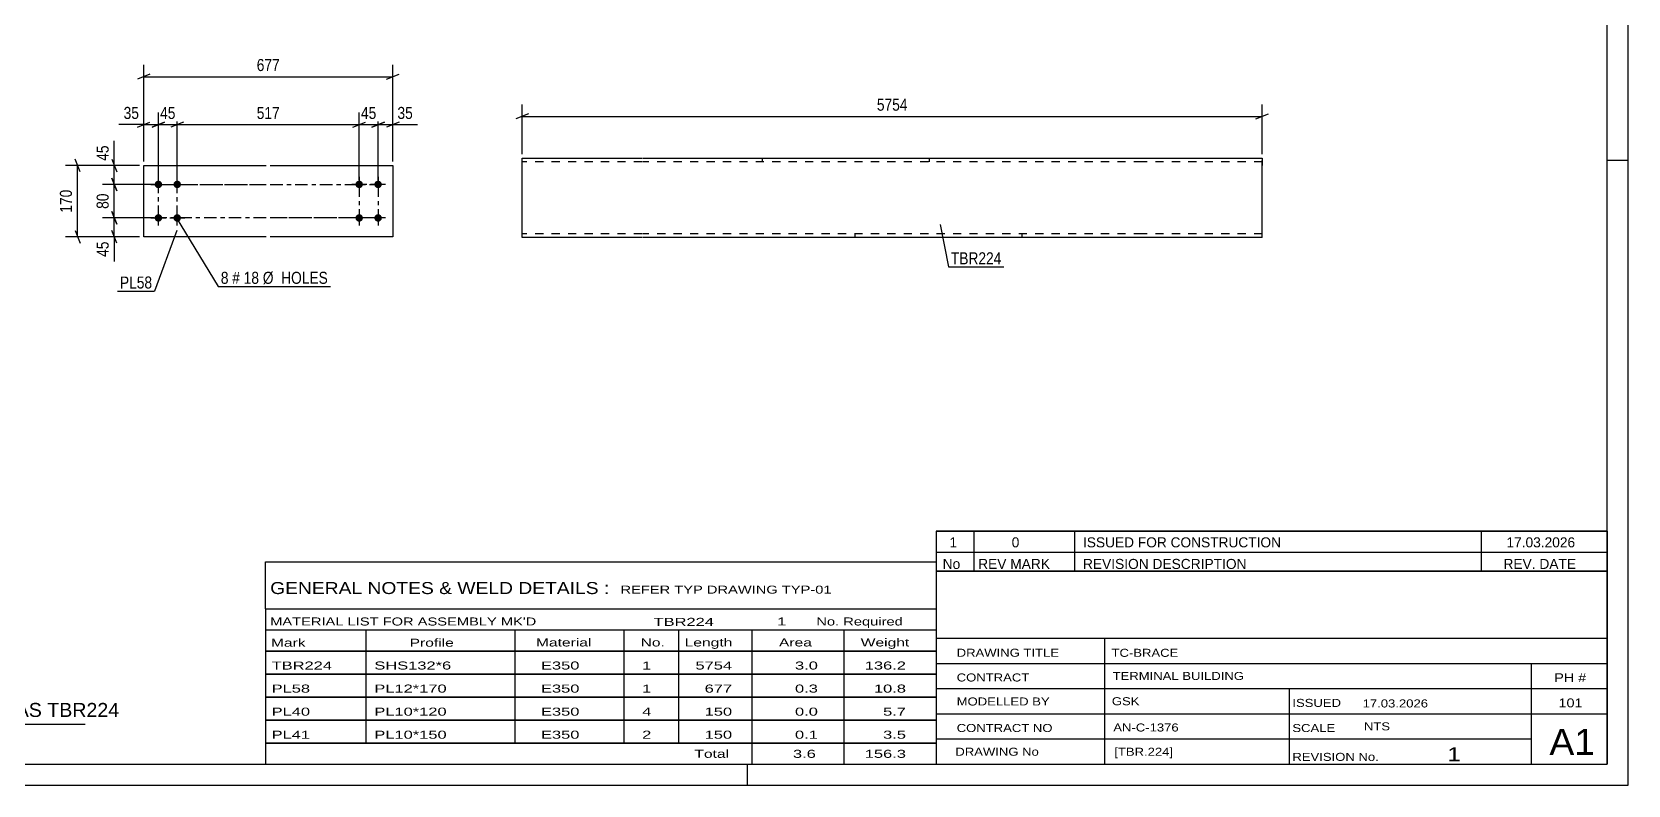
# Model space of a CAD drawing. Header units: millimetres. Extents: x 0 to 594, y 0 to 420.
# Drawn here: x 213.3 to 594, y 0 to 179.6 of the extents above; entities that cross this region are included whole.
import ezdxf

# ---------------------------------------------------------------- set-up
doc = ezdxf.new("R2010")
doc.units = ezdxf.units.MM
doc.linetypes.add('DXK_LINE_DOT2', pattern=[3.9198, 1.9599, -1.9599])
doc.linetypes.add('DXK_LINE_DOT3', pattern=[5.9187, 2.979, -0.9799, 0.9799, -0.9799])
doc.styles.add('Arial', font='ARIAL.TTF', dxfattribs={"height": 0.2})
doc.styles.add('Arial Narrow', font='ARIALN.TTF', dxfattribs={"height": 0.2})

# ---------------------------------------------------------------- blocks, each defined once
blk = doc.blocks.new('Unknown-582685594-1127')
at = {"color": 5, "linetype": 'Continuous'}
for p, q in [((594, 0), (594, 420)), ((589, 5), (589, 415)), ((594, 149), (589, 149)), ((5, 5), (589, 5)), ((384, 0), (384, 5)), ((0, 0), (594, 0))]:
    blk.add_line(p, q, dxfattribs=at)
blk = doc.blocks.new('Part-582685594-4750 - 4749')
at = {"color": 2, "linetype": 'Continuous'}
for p, q in [((239.99, 147.76), (269.19, 147.76)), ((239.99, 130.76), (239.99, 147.76)), ((270.19, 147.76), (299.39, 147.76)), ((299.39, 147.76), (299.39, 130.76)), ((269.19, 130.76), (239.99, 130.76)), ((299.39, 130.76), (270.19, 130.76))]:
    blk.add_line(p, q, dxfattribs=at)
blk = doc.blocks.new('Bolt-582685594-4751 - 4749')
at = {"linetype": 'Continuous'}
for points in [[(291.39, 142.36, -1), (291.39, 144.16, -1)], [(295.89, 142.36, -1), (295.89, 144.16, -1)], [(291.39, 134.36, -1), (291.39, 136.16, -1)], [(295.89, 134.36, -1), (295.89, 136.16, -1)]]:
    blk.add_hatch(color=1, dxfattribs=at).paths.add_polyline_path(points)
at = {"color": 1, "linetype": 'Continuous'}
for p, q in [((291.39, 145.06), (291.39, 141.46)), ((295.89, 145.06), (295.89, 141.46)), ((293.19, 143.26), (289.59, 143.26)), ((297.69, 143.26), (294.09, 143.26)), ((291.39, 137.06), (291.39, 133.46)), ((295.89, 137.06), (295.89, 133.46)), ((293.19, 135.26), (289.59, 135.26)), ((297.69, 135.26), (294.09, 135.26))]:
    blk.add_line(p, q, dxfattribs=at)
blk = doc.blocks.new('Bolt-582685594-4752 - 4749')
at = {"linetype": 'Continuous'}
for points in [[(243.49, 144.16, -1), (243.49, 142.36, -1)], [(247.99, 144.16, -1), (247.99, 142.36, -1)], [(243.49, 136.16, -1), (243.49, 134.36, -1)], [(247.99, 136.16, -1), (247.99, 134.36, -1)]]:
    blk.add_hatch(color=1, dxfattribs=at).paths.add_polyline_path(points)
at = {"color": 1, "linetype": 'Continuous'}
for p, q in [((243.49, 141.46), (243.49, 145.06)), ((247.99, 141.46), (247.99, 145.06)), ((241.69, 143.26), (245.29, 143.26)), ((246.19, 143.26), (249.79, 143.26)), ((243.49, 133.46), (243.49, 137.06)), ((247.99, 133.46), (247.99, 137.06)), ((241.69, 135.26), (245.29, 135.26)), ((246.19, 135.26), (249.79, 135.26))]:
    blk.add_line(p, q, dxfattribs=at)
blk = doc.blocks.new('Part-582685594-2589 - 2582')
at = {"color": 2, "linetype": 'Continuous'}
for p, q in [((330.26, 130.76), (330.26, 149.49)), ((330.26, 149.49), (358.83, 149.49)), ((358.93, 149.49), (478.08, 149.49)), ((478.18, 149.49), (506.75, 149.49)), ((506.75, 149.49), (506.75, 149.36)), ((506.75, 149.36), (506.75, 147.78)), ((506.75, 130.63), (506.75, 147.78)), ((330.26, 130.63), (330.26, 130.76)), ((358.83, 130.63), (330.26, 130.63)), ((478.08, 130.63), (358.93, 130.63)), ((506.75, 130.63), (478.18, 130.63))]:
    blk.add_line(p, q, dxfattribs=at)
at = {"color": 7, "linetype": 'DXK_LINE_DOT2'}
for p, q in [((358.83, 148.63), (330.26, 148.63)), ((478.08, 148.63), (358.93, 148.63)), ((387.5, 149.49), (387.5, 148.63)), ((427.35, 149.49), (427.35, 148.63)), ((506.75, 148.63), (478.18, 148.63)), ((506.75, 147.78), (506.75, 148.99)), ((330.26, 131.49), (330.26, 131.56)), ((358.83, 131.49), (330.26, 131.49)), ((478.08, 131.49), (358.93, 131.49)), ((409.65, 130.63), (409.65, 131.49)), ((449.51, 130.63), (449.51, 131.49)), ((506.75, 131.49), (478.18, 131.49)), ((506.75, 131.49), (506.75, 131.56))]:
    blk.add_line(p, q, dxfattribs=at)
blk = doc.blocks.new('Rectangle-582685594-4892 - 4749')
at = {"color": 1, "linetype": 'DXK_LINE_DOT3'}
for p, q in [((243.49, 143.26), (269.19, 143.26)), ((243.49, 135.26), (243.49, 143.26)), ((270.19, 143.26), (295.89, 143.26)), ((295.89, 143.26), (295.89, 135.26)), ((269.19, 135.26), (243.49, 135.26)), ((295.89, 135.26), (270.19, 135.26))]:
    blk.add_line(p, q, dxfattribs=at)
blk = doc.blocks.new('Rectangle-582685594-4902 - 4749')
at = {"color": 1, "linetype": 'DXK_LINE_DOT3'}
for p, q in [((247.99, 143.26), (269.19, 143.26)), ((247.99, 135.26), (247.99, 143.26)), ((270.19, 143.26), (291.39, 143.26)), ((291.39, 143.26), (291.39, 135.26)), ((269.19, 135.26), (247.99, 135.26)), ((291.39, 135.26), (270.19, 135.26))]:
    blk.add_line(p, q, dxfattribs=at)
blk = doc.blocks.new('StraightDimension-582685594-4977 - 4749')
at = {"color": 7, "linetype": 'Continuous'}
for p, q in [((242.49, 135.26), (230.13, 135.26)), ((232.38, 136.76), (233.58, 133.76)), ((232.98, 130.76), (232.98, 135.26)), ((238.99, 130.76), (230.13, 130.76)), ((233.58, 129.26), (232.38, 132.26))]:
    blk.add_line(p, q, dxfattribs=at)
at = {"color": 0}
blk.add_wipeout([(232.23, 130.24), (228.03, 130.24), (228.03, 125.38), (232.23, 125.38)], dxfattribs=at)
at = {"color": 7, "linetype": 'Continuous'}
blk.add_line((232.98, 130.76), (232.98, 124.85), dxfattribs=at)
blk.add_line((232.98, 130.76), (232.98, 124.85), dxfattribs=at)
at = {"color": 3, "style": 'Arial Narrow'}
blk.add_text('45', height=2.863, rotation=90.0002, dxfattribs=at).set_placement((231.63, 125.98))
blk = doc.blocks.new('StraightDimension-582685594-4913 - 4749')
at = {"color": 7, "linetype": 'Continuous'}
for p, q in [((295.89, 144.26), (295.89, 160.37)), ((299.39, 148.76), (299.39, 160.37)), ((294.39, 156.92), (297.39, 158.12)), ((295.89, 157.52), (299.39, 157.52)), ((300.89, 158.12), (297.89, 156.92))]:
    blk.add_line(p, q, dxfattribs=at)
at = {"color": 0}
blk.add_wipeout([(304.77, 158.27), (304.77, 162.47), (299.91, 162.47), (299.91, 158.27)], dxfattribs=at)
at = {"color": 7, "linetype": 'Continuous'}
blk.add_line((299.39, 157.52), (305.3, 157.52), dxfattribs=at)
blk.add_line((299.39, 157.52), (305.3, 157.52), dxfattribs=at)
at = {"color": 3, "style": 'Arial Narrow'}
blk.add_text('35', height=2.863, dxfattribs=at).set_placement((300.51, 158.87))
blk = doc.blocks.new('StraightDimension-582685594-4914 - 4749')
at = {"color": 7, "linetype": 'Continuous'}
for p, q in [((291.39, 144.26), (291.39, 160.37)), ((295.89, 144.26), (295.89, 160.37)), ((289.89, 156.92), (292.89, 158.12)), ((291.39, 157.52), (295.89, 157.52)), ((297.39, 158.12), (294.39, 156.92))]:
    blk.add_line(p, q, dxfattribs=at)
at = {"color": 0}
blk.add_wipeout([(296.07, 158.27), (296.07, 162.47), (291.21, 162.47), (291.21, 158.27)], dxfattribs=at)
at = {"color": 3, "style": 'Arial Narrow'}
blk.add_text('45', height=2.863, dxfattribs=at).set_placement((291.81, 158.87))
blk = doc.blocks.new('StraightDimension-582685594-4915 - 4749')
at = {"color": 7, "linetype": 'Continuous'}
for p, q in [((247.99, 144.26), (247.99, 160.37)), ((291.39, 144.26), (291.39, 160.37)), ((249.49, 158.12), (246.49, 156.92)), ((247.99, 157.52), (291.39, 157.52)), ((289.89, 156.92), (292.89, 158.12))]:
    blk.add_line(p, q, dxfattribs=at)
at = {"color": 0}
blk.add_wipeout([(273.03, 158.27), (273.03, 162.47), (266.35, 162.47), (266.35, 158.27)], dxfattribs=at)
at = {"color": 3, "style": 'Arial Narrow'}
blk.add_text('517', height=2.863, dxfattribs=at).set_placement((266.95, 158.87))
blk = doc.blocks.new('StraightDimension-582685594-4916 - 4749')
at = {"color": 7, "linetype": 'Continuous'}
for p, q in [((243.49, 144.26), (243.49, 160.37)), ((247.99, 144.26), (247.99, 160.37)), ((241.99, 156.92), (244.99, 158.12)), ((243.49, 157.52), (247.99, 157.52)), ((249.49, 158.12), (246.49, 156.92))]:
    blk.add_line(p, q, dxfattribs=at)
at = {"color": 0}
blk.add_wipeout([(248.17, 158.27), (248.17, 162.47), (243.31, 162.47), (243.31, 158.27)], dxfattribs=at)
at = {"color": 3, "style": 'Arial Narrow'}
blk.add_text('45', height=2.863, dxfattribs=at).set_placement((243.91, 158.87))
blk = doc.blocks.new('StraightDimension-582685594-4917 - 4749')
at = {"color": 7, "linetype": 'Continuous'}
for p, q in [((239.99, 148.76), (239.99, 160.37)), ((243.49, 144.26), (243.49, 160.37)), ((238.49, 156.92), (241.49, 158.12)), ((239.99, 157.52), (243.49, 157.52)), ((244.99, 158.12), (241.99, 156.92))]:
    blk.add_line(p, q, dxfattribs=at)
at = {"color": 0}
blk.add_wipeout([(239.46, 158.27), (239.46, 162.47), (234.61, 162.47), (234.61, 158.27)], dxfattribs=at)
at = {"color": 7, "linetype": 'Continuous'}
blk.add_line((239.99, 157.52), (234.08, 157.52), dxfattribs=at)
blk.add_line((239.99, 157.52), (234.08, 157.52), dxfattribs=at)
at = {"color": 3, "style": 'Arial Narrow'}
blk.add_text('35', height=2.863, dxfattribs=at).set_placement((235.21, 158.87))
blk = doc.blocks.new('StraightDimension-582685594-4964 - 4749')
at = {"color": 7, "linetype": 'Continuous'}
for p, q in [((239.99, 148.76), (239.99, 171.8)), ((299.39, 148.76), (299.39, 171.8)), ((241.49, 169.55), (238.49, 168.35)), ((239.99, 168.95), (299.39, 168.95)), ((297.89, 168.35), (300.89, 169.55))]:
    blk.add_line(p, q, dxfattribs=at)
at = {"color": 0}
blk.add_wipeout([(273.03, 169.7), (273.03, 173.9), (266.35, 173.9), (266.35, 169.7)], dxfattribs=at)
at = {"color": 3, "style": 'Arial Narrow'}
blk.add_text('677', height=2.863, dxfattribs=at).set_placement((266.95, 170.3))
blk = doc.blocks.new('StraightDimension-582685594-4975 - 4749')
at = {"color": 7, "linetype": 'Continuous'}
for p, q in [((232.38, 149.26), (233.58, 146.26)), ((238.99, 147.76), (230.13, 147.76)), ((233.58, 141.76), (232.38, 144.76)), ((232.98, 143.26), (232.98, 147.76)), ((242.49, 143.26), (230.13, 143.26))]:
    blk.add_line(p, q, dxfattribs=at)
at = {"color": 0}
blk.add_wipeout([(232.23, 153.14), (228.03, 153.14), (228.03, 148.29), (232.23, 148.29)], dxfattribs=at)
at = {"color": 7, "linetype": 'Continuous'}
blk.add_line((232.98, 147.76), (232.98, 153.67), dxfattribs=at)
blk.add_line((232.98, 147.76), (232.98, 153.67), dxfattribs=at)
at = {"color": 3, "style": 'Arial Narrow'}
blk.add_text('45', height=2.863, rotation=90.0002, dxfattribs=at).set_placement((231.63, 148.89))
blk = doc.blocks.new('StraightDimension-582685594-4976 - 4749')
at = {"color": 7, "linetype": 'Continuous'}
for p, q in [((232.38, 144.76), (233.58, 141.76)), ((242.49, 143.26), (230.13, 143.26)), ((232.98, 135.26), (232.98, 143.26)), ((242.49, 135.26), (230.13, 135.26)), ((233.58, 133.76), (232.38, 136.76))]:
    blk.add_line(p, q, dxfattribs=at)
at = {"color": 0}
blk.add_wipeout([(232.23, 141.69), (228.03, 141.69), (228.03, 136.83), (232.23, 136.83)], dxfattribs=at)
at = {"color": 3, "style": 'Arial Narrow'}
blk.add_text('80', height=2.863, rotation=90.0002, dxfattribs=at).set_placement((231.63, 137.43))
blk = doc.blocks.new('StraightDimension-582685594-4998 - 4749')
at = {"color": 7, "linetype": 'Continuous'}
for p, q in [((224.82, 146.26), (223.62, 149.26)), ((238.99, 147.76), (221.37, 147.76)), ((224.22, 130.76), (224.22, 147.76)), ((238.99, 130.76), (221.37, 130.76)), ((223.62, 132.26), (224.82, 129.26))]:
    blk.add_line(p, q, dxfattribs=at)
at = {"color": 0}
blk.add_wipeout([(223.47, 142.6), (219.27, 142.6), (219.27, 135.92), (223.47, 135.92)], dxfattribs=at)
at = {"color": 3, "style": 'Arial Narrow'}
blk.add_text('170', height=2.863, rotation=90.0002, dxfattribs=at).set_placement((222.87, 136.52))
blk = doc.blocks.new('StraightDimension-582685594-2594 - 2582')
at = {"color": 7, "linetype": 'Continuous'}
for p, q in [((331.76, 160.09), (328.76, 158.89)), ((330.26, 150.49), (330.26, 162.34)), ((505.25, 158.89), (508.25, 160.09)), ((506.75, 150.49), (506.75, 162.34)), ((330.26, 159.49), (506.75, 159.49))]:
    blk.add_line(p, q, dxfattribs=at)
at = {"color": 0}
blk.add_wipeout([(422.76, 160.24), (422.76, 164.44), (414.25, 164.44), (414.25, 160.24)], dxfattribs=at)
at = {"color": 3, "style": 'Arial Narrow'}
blk.add_text('5754', height=2.863, dxfattribs=at).set_placement((414.85, 160.84))
blk = doc.blocks.new('Unknown-582685594-5118')
at = {"color": 7, "linetype": 'Continuous'}
blk.add_line((156, 14.5), (226, 14.5), dxfattribs=at)
at = {"color": 7, "style": 'Arial'}
blk.add_text('ONE-TCH-BRACE MARKED AS TBR224', height=3.3428, dxfattribs=at).set_placement((147.99, 16.25))
blk = doc.blocks.new('Unknown-582685594-5115')
at = {"color": 7, "linetype": 'Continuous'}
for p, q in [((429, 51.05), (429, 5)), ((429, 51.05), (589, 51.05)), ((589, 51), (589, 5)), ((429, 35), (589, 35)), ((469.14, 35), (469.14, 5)), ((429, 29), (589, 29)), ((571, 5.05), (571, 29.05)), ((429, 23), (589, 23)), ((513.14, 23), (513.14, 5)), ((429, 17), (589, 17)), ((429, 11), (571, 11)), ((429, 5), (589, 5))]:
    blk.add_line(p, q, dxfattribs=at)
at = {"color": 7, "style": 'Arial Narrow'}
for s, height, width, p in [('DRAWING TITLE', 1.9089, 1.425378, (433.88, 30.61)), ('TC-BRACE', 1.909, 1.425378, (470.81, 30.59)), ('CONTRACT', 1.909, 1.425378, (433.88, 24.71)), ('TERMINAL BUILDING', 1.9089, 1.425378, (471.06, 25.07)), ('MODELLED BY', 1.9089, 1.425378, (433.88, 18.98)), ('GSK', 1.909, 1.425378, (470.88, 19.04)), ('ISSUED', 1.909, 1.425378, (513.94, 18.64)), ('17.03.2026', 1.909, 1.425378, (530.69, 18.52)), ('CONTRACT NO', 1.9089, 1.425378, (433.88, 12.66)), ('AN-C-1376', 1.909, 1.425378, (471.23, 12.78)), ('SCALE', 1.909, 1.425378, (513.94, 12.65)), ('A1', 6.204, 1.25, (575.24, 7.2)), ('DRAWING No', 1.909, 1.425378, (433.56, 7)), ('[TBR.224]', 1.909, 1.425378, (471.46, 6.99)), ('REVISION No.', 1.9089, 1.425378, (513.94, 5.77)), ('1', 3.34, 1.5, (550.91, 5.68))]:
    blk.add_text(s, height=height, dxfattribs=dict(at, width=width)).set_placement(p)
at = {"color": 7, "linetype": 'Continuous', "style": 'Arial Narrow'}
for s, height, width, p in [('PH #', 2.1, 1.42538, (576.4, 24.55)), ('101', 2.1, 1.42538, (577.41, 18.55)), ('NTS', 1.909, 1.425378, (531, 13.05))]:
    blk.add_text(s, height=height, dxfattribs=dict(at, width=width)).set_placement(p)
blk = doc.blocks.new('Unknown-582685594-5116')
at = {"color": 7, "linetype": 'Continuous'}
for p, q in [((429, 60.55), (589, 60.55)), ((589, 60.55), (429, 60.55)), ((429, 60.55), (429, 55.55)), ((438, 60.55), (438, 55.55)), ((462, 60.55), (462, 55.55)), ((559, 60.55), (559, 55.55)), ((589, 60.55), (589, 55.55)), ((429, 55.55), (589, 55.55)), ((429, 55.55), (429, 51.05)), ((429, 55.55), (589, 55.55)), ((438, 55.55), (438, 51.05)), ((462, 55.55), (462, 51.05)), ((559, 55.55), (559, 51.05)), ((589, 55.55), (589, 51.05)), ((589, 51.05), (429, 51.05))]:
    blk.add_line(p, q, dxfattribs=at)
at = {"color": 7, "linetype": 'Continuous', "style": 'Arial Narrow'}
for s, height, width, p in [('1', 2.39, 1.196471, (432.16, 56.7)), ('0', 2.39, 1.196471, (447, 56.7)), ('ISSUED FOR CONSTRUCTION', 2.3861, 1.196471, (464, 56.7)), ('17.03.2026', 2.386, 1.196471, (565, 56.7)), ('No', 2.386, 1.2, (430.54, 51.55)), ('REV MARK', 2.386, 1.2, (439, 51.55)), ('REVISION DESCRIPTION', 2.3861, 1.2, (464, 51.55)), ('REV. DATE', 2.386, 1.2, (564.28, 51.55))]:
    blk.add_text(s, height=height, dxfattribs=dict(at, width=width)).set_placement(p)
blk = doc.blocks.new('Unknown-582685594-5117')
at = {"color": 7, "linetype": 'Continuous'}
for p, q in [((269, 53.25), (429, 53.25)), ((269, 42), (269, 53.25)), ((429, 53.25), (429, 42)), ((269, 42), (429, 42)), ((269, 42), (269, 37)), ((429, 42), (429, 37)), ((269, 37), (429, 37)), ((269, 37), (269, 32)), ((293, 37), (293, 32)), ((328.5, 37), (328.5, 32)), ((354.5, 37), (354.5, 32)), ((367.5, 37), (367.5, 32)), ((385, 37), (385, 32)), ((407, 37), (407, 32)), ((429, 37), (429, 32)), ((269, 32), (429, 32)), ((269, 31.95), (269, 26.55)), ((269, 31.95), (429, 31.95)), ((293, 32), (293, 26.5)), ((328.5, 32), (328.5, 26.5)), ((354.5, 32), (354.5, 26.5)), ((367.5, 32), (367.5, 26.5)), ((385, 32), (385, 26.5)), ((407, 32), (407, 26.5)), ((429, 31.95), (429, 26.55)), ((269, 26.55), (429, 26.55)), ((269, 26.45), (269, 21.05)), ((269, 26.45), (429, 26.45)), ((293, 26.5), (293, 21)), ((328.5, 26.5), (328.5, 21)), ((354.5, 26.5), (354.5, 21)), ((367.5, 26.5), (367.5, 21)), ((385, 26.5), (385, 21)), ((407, 26.5), (407, 21)), ((429, 26.45), (429, 21.05)), ((269, 21.05), (429, 21.05)), ((269, 20.95), (269, 15.55)), ((269, 20.95), (429, 20.95)), ((293, 21), (293, 15.5)), ((328.5, 21), (328.5, 15.5)), ((354.5, 21), (354.5, 15.5)), ((367.5, 21), (367.5, 15.5)), ((385, 21), (385, 15.5)), ((407, 21), (407, 15.5)), ((429, 20.95), (429, 15.55)), ((269, 15.55), (429, 15.55)), ((269, 15.45), (269, 10.05)), ((269, 15.45), (429, 15.45)), ((293, 15.5), (293, 10)), ((328.5, 15.5), (328.5, 10)), ((354.5, 15.5), (354.5, 10)), ((367.5, 15.5), (367.5, 10)), ((385, 15.5), (385, 10)), ((407, 15.5), (407, 10)), ((429, 15.45), (429, 10.05)), ((269, 10.05), (429, 10.05)), ((269, 10), (429, 10)), ((269, 10), (269, 5)), ((385, 10), (385, 5)), ((407, 10), (407, 5)), ((429, 10), (429, 5)), ((269, 5), (429, 5))]:
    blk.add_line(p, q, dxfattribs=at)
at = {"color": 7, "style": 'Arial Narrow'}
for s, height, width, p in [('GENERAL NOTES & WELD DETAILS :', 2.8633, 1.4, (270.15, 45.56)), ('REFER TYP DRAWING TYP-01', 1.9089, 1.6, (353.7, 45.66)), ("MATERIAL LIST FOR ASSEMBLY MK'D", 1.9089, 1.6, (270.15, 38.06)), ('TBR224', 1.909, 1.794707, (361.59, 37.97)), ('1', 1.91, 1.794707, (391.08, 38.06)), ('No. Required', 1.9089, 1.6, (400.41, 38.06)), ('Mark', 1.909, 1.7, (270.34, 33)), ('Profile', 1.909, 1.7, (303.41, 33)), ('Material', 1.909, 1.7, (333.54, 33.06)), ('No.', 1.909, 1.7, (358.5, 33.06)), ('Length', 1.909, 1.7, (369, 33.06)), ('Area', 1.909, 1.7, (391.5, 33.06)), ('Weight', 1.909, 1.7, (411, 33.06))]:
    blk.add_text(s, height=height, dxfattribs=dict(at, width=width)).set_placement(p)
at = {"color": 7, "linetype": 'Continuous', "style": 'Arial Narrow'}
for s, height, width, p in [('TBR224', 1.909, 1.794707, (270.5, 27.56)), ('SHS132*6', 1.909, 1.794707, (295, 27.56)), ('E350', 1.909, 1.794707, (334.74, 27.56)), ('1', 1.91, 1.794707, (358.86, 27.56)), ('5754', 1.909, 1.794707, (371.58, 27.56)), ('3.0', 1.909, 1.794707, (395.32, 27.56)), ('136.2', 1.909, 1.794707, (411.96, 27.56)), ('PL58', 1.909, 1.794707, (270.5, 22.06)), ('PL12*170', 1.909, 1.794707, (295, 22.06)), ('E350', 1.909, 1.794707, (334.74, 22.06)), ('1', 1.91, 1.794707, (358.86, 22.06)), ('677', 1.909, 1.794707, (373.77, 22.06)), ('0.3', 1.909, 1.794707, (395.32, 22.06)), ('10.8', 1.909, 1.794707, (414.14, 22.06)), ('PL40', 1.909, 1.794707, (270.5, 16.56)), ('PL10*120', 1.909, 1.794707, (295, 16.56)), ('E350', 1.909, 1.794707, (334.74, 16.56)), ('4', 1.91, 1.794707, (358.86, 16.56)), ('150', 1.909, 1.794707, (373.77, 16.56)), ('0.0', 1.909, 1.794707, (395.32, 16.56)), ('5.7', 1.909, 1.794707, (416.33, 16.56)), ('PL41', 1.909, 1.794707, (270.5, 11.06)), ('PL10*150', 1.909, 1.794707, (295, 11.06)), ('E350', 1.909, 1.794707, (334.74, 11.06)), ('2', 1.91, 1.794707, (358.86, 11.06)), ('150', 1.909, 1.794707, (373.77, 11.06)), ('0.1', 1.909, 1.794707, (395.32, 11.06)), ('3.5', 1.909, 1.794707, (416.33, 11.06)), ('Total', 1.909, 1.7, (371.33, 6.5)), ('3.6', 1.909, 1.794707, (394.83, 6.5)), ('156.3', 1.909, 1.794707, (411.96, 6.5))]:
    blk.add_text(s, height=height, dxfattribs=dict(at, width=width)).set_placement(p)
blk = doc.blocks.new('Mark-582685594-4801 - 4749')
at = {"color": 0}
blk.add_wipeout([(242, 118.43), (242, 121.43), (234.33, 121.43), (234.33, 118.43)], dxfattribs=at)
blk.add_wipeout([(242, 118.43), (242, 121.43), (234.33, 121.43), (234.33, 118.43)], dxfattribs=at)
at = {"color": 30, "linetype": 'Continuous'}
for p in [(247.9, 132.24), (233.73, 117.83)]:
    blk.add_line(p, (242.6, 117.83), dxfattribs=at)
at = {"color": 3, "style": 'Arial Narrow'}
blk.add_text('PL58', height=2.863, dxfattribs=at).set_placement((234.33, 118.43))
blk = doc.blocks.new('MarkSet-582685594-4876 - 4749')
at = {"color": 0}
blk.add_wipeout([(260.21, 119.55), (260.21, 122.55), (258.39, 122.55), (258.39, 119.55)], dxfattribs=at)
blk.add_wipeout([(260.21, 119.55), (260.21, 122.55), (258.39, 122.55), (258.39, 119.55)], dxfattribs=at)
at = {"color": 7, "linetype": 'Continuous'}
blk.add_line((247.74, 135.36), (257.79, 118.95), dxfattribs=at)
at = {"color": 0}
blk.add_wipeout([(262.94, 119.55), (262.94, 122.55), (261.11, 122.55), (261.11, 119.55)], dxfattribs=at)
blk.add_wipeout([(262.94, 119.55), (262.94, 122.55), (261.11, 122.55), (261.11, 119.55)], dxfattribs=at)
at = {"color": 3, "style": 'Arial Narrow'}
blk.add_text('8', height=2.86, dxfattribs=at).set_placement((258.39, 119.55))
at = {"color": 0}
blk.add_wipeout([(267.5, 119.55), (267.5, 122.55), (263.84, 122.55), (263.84, 119.55)], dxfattribs=at)
blk.add_wipeout([(267.5, 119.55), (267.5, 122.55), (263.84, 122.55), (263.84, 119.55)], dxfattribs=at)
at = {"color": 3, "style": 'Arial Narrow'}
blk.add_text('#', height=2.86, dxfattribs=at).set_placement((261.11, 119.55))
at = {"color": 0}
blk.add_wipeout([(283.93, 119.55), (283.93, 122.55), (268.4, 122.55), (268.4, 119.55)], dxfattribs=at)
blk.add_wipeout([(283.93, 119.55), (283.93, 122.55), (268.4, 122.55), (268.4, 119.55)], dxfattribs=at)
at = {"color": 7, "linetype": 'Continuous'}
blk.add_line((257.79, 118.95), (284.53, 118.95), dxfattribs=at)
at = {"color": 3, "style": 'Arial Narrow'}
for s, p in [('18', (263.84, 119.55)), ('Ø  HOLES', (268.4, 119.55))]:
    blk.add_text(s, height=2.863, dxfattribs=at).set_placement(p)
blk = doc.blocks.new('Mark-582685594-2585 - 2582')
at = {"color": 0}
blk.add_wipeout([(444.56, 124.2), (444.56, 127.2), (432.5, 127.2), (432.5, 124.2)], dxfattribs=at)
blk.add_wipeout([(444.56, 124.2), (444.56, 127.2), (432.5, 127.2), (432.5, 124.2)], dxfattribs=at)
at = {"color": 30, "linetype": 'Continuous'}
for p, q in [((429.91, 133.7), (431.9, 123.6)), ((431.9, 123.6), (445.16, 123.6))]:
    blk.add_line(p, q, dxfattribs=at)
at = {"color": 3, "style": 'Arial Narrow'}
blk.add_text('TBR224', height=2.863, dxfattribs=at).set_placement((432.5, 124.2))

msp = doc.modelspace()

# ---------------------------------------------------------------- block references
for name in ['Unknown-582685594-1127', 'Part-582685594-2589 - 2582', 'Part-582685594-4750 - 4749', 'Bolt-582685594-4752 - 4749', 'Bolt-582685594-4751 - 4749', 'Rectangle-582685594-4892 - 4749', 'Rectangle-582685594-4902 - 4749', 'Unknown-582685594-5116', 'Unknown-582685594-5117', 'Unknown-582685594-5115', 'Unknown-582685594-5118']:
    msp.add_blockref(name, (0, 0))

# ---------------------------------------------------------------- next in the draw order: block references
for name in ['StraightDimension-582685594-2594 - 2582', 'StraightDimension-582685594-4913 - 4749', 'StraightDimension-582685594-4977 - 4749', 'Mark-582685594-2585 - 2582']:
    msp.add_blockref(name, (0, 0))

# ---------------------------------------------------------------- next in the draw order: block references
msp.add_blockref('StraightDimension-582685594-4914 - 4749', (0, 0))

# ---------------------------------------------------------------- next in the draw order: block references
msp.add_blockref('StraightDimension-582685594-4915 - 4749', (0, 0))

# ---------------------------------------------------------------- next in the draw order: block references
msp.add_blockref('StraightDimension-582685594-4916 - 4749', (0, 0))

# ---------------------------------------------------------------- next in the draw order: block references
msp.add_blockref('StraightDimension-582685594-4917 - 4749', (0, 0))

# ---------------------------------------------------------------- next in the draw order: block references
msp.add_blockref('StraightDimension-582685594-4964 - 4749', (0, 0))

# ---------------------------------------------------------------- next in the draw order: block references
msp.add_blockref('StraightDimension-582685594-4975 - 4749', (0, 0))

# ---------------------------------------------------------------- next in the draw order: block references
msp.add_blockref('StraightDimension-582685594-4976 - 4749', (0, 0))

# ---------------------------------------------------------------- next in the draw order: block references
msp.add_blockref('StraightDimension-582685594-4998 - 4749', (0, 0))

# ---------------------------------------------------------------- next in the draw order: block references
msp.add_blockref('Mark-582685594-4801 - 4749', (0, 0))

# ---------------------------------------------------------------- next in the draw order: block references
msp.add_blockref('MarkSet-582685594-4876 - 4749', (0, 0))

doc.saveas('drawing.dxf')
